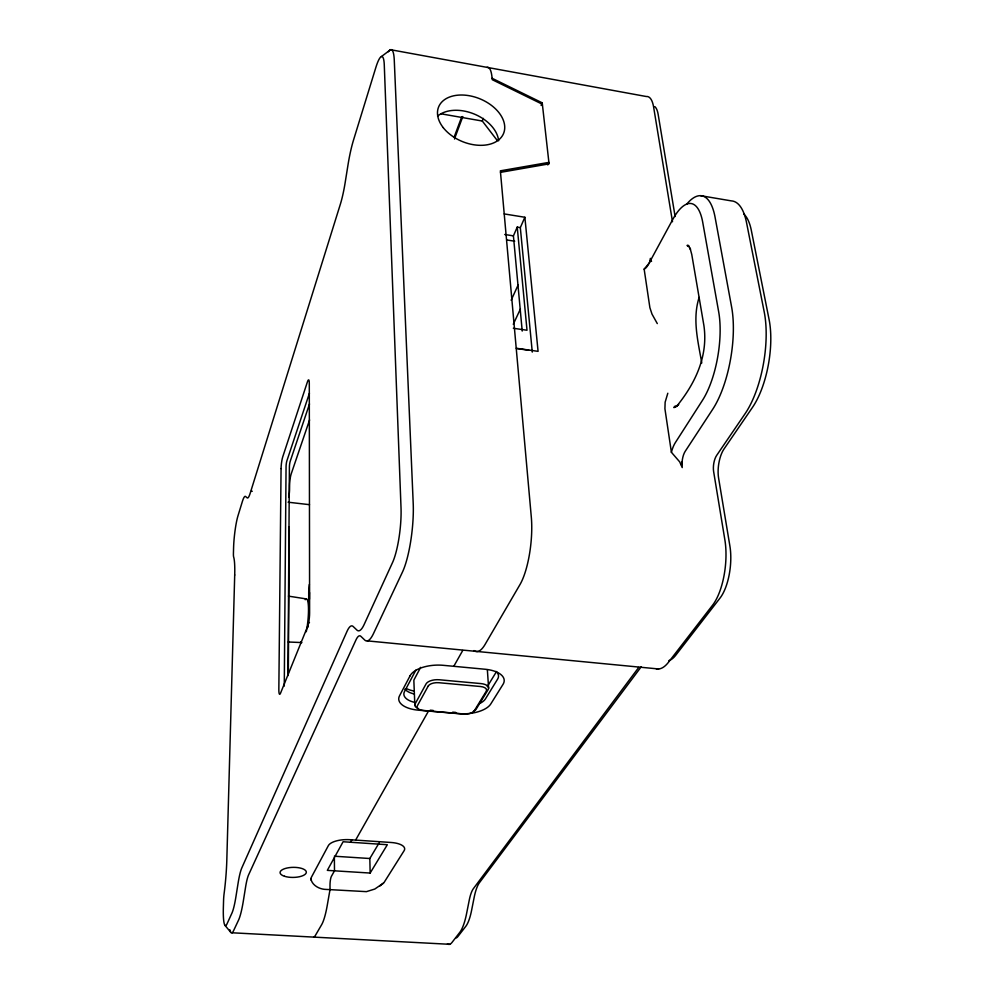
<?xml version="1.0" encoding="UTF-8"?>
<svg xmlns="http://www.w3.org/2000/svg" width="994" height="994" viewBox="0 0 994 994"><rect width="100%" height="100%" fill="white"/><g stroke="black" fill="none" stroke-linecap="round" stroke-linejoin="round"><path stroke-width="1.49" d="M309.445 599.233L309.445 595.903A15.009 2.609 -83.9 0 1 309.532 592.548M287.987 675.597L289.403 467.068A4.249 0.659 -83.2 0 1 290.236 461.204L309.507 403.949M288.322 673.211L289.279 530.398A8.325 1.305 -83.6 0 0 288.832 526.808M284.272 686.084L286.061 466.671A4.249 0.646 -83.2 0 1 286.893 460.794L309.445 393.202M686.717 204.155A69.443 24.788 -79.6 0 1 715.108 217.4L731.609 306.972A71.63 26.95 -80.6 0 1 712.698 409.292L685.189 451.351A11.791 4.461 -82.2 0 0 682.095 461.924L682.219 467.578L679.722 461.899L671.397 452.282L664.924 408.782L665.135 402.21L667.806 393.239M681.437 464.943L682.095 461.924M699.13 297.405C692.284 318.875 697.875 340.78 701.776 362.984M309.581 419.953L291.205 473.889A8.238 1.28 -83.3 0 0 289.577 485.234L289.552 489.272A8.188 1.267 -83.4 0 1 288.72 497.41M454.221 136.961L461.75 116.72M462.831 116.534L455.426 136.402A19.992 4.349 -80.7 0 0 454.531 139.023M497.273 140.514L482.326 121.044L483.345 118.398M541.121 105.463L542.215 102.829L492.105 78.29M522.223 331.077L513.413 235.864L517.24 227.104L520.322 227.601L524.869 217.264L504.219 213.921M547.769 164.929L548.899 162.382L500.367 170.831L531.318 517.178A48.234 13.879 -83.6 0 1 519.961 584.609L485.147 644.323A56.906 15.419 -84.1 0 1 474.076 650.573M511.14 300.275L518.185 284.856M513.277 324.292L520.421 308.972M420.648 667.347L414.2 679.461A10.487 5.007 -2.6 0 0 413.864 680.766L414.833 705.094M350.509 842.241L351.864 839.831M355.616 840.092L428.513 711.045M453.786 666.303L462.744 650.461M370.153 873.055L387.337 844.714L343.104 841.744L327.324 870.371L370.153 873.055L369.83 858.518L379.149 842.862M487.333 686.543L496.478 671.621M638.732 667.421L473.417 888.611A26.204 7.169 -87.2 0 0 469.23 900.253L466.621 913.411A41.897 11.071 -86.9 0 1 459.8 932.347L451.997 942.449A33.237 8.648 -87 0 1 447.437 943.865M641.18 666.85L479.506 882.61A33.162 9.182 -87.2 0 0 474.175 897.321L471.578 910.429A35.163 9.418 -86.9 0 1 465.813 926.309L457.961 936.447A26.565 7.008 -87 0 1 456.084 937.951M657.295 323.597L651.989 314.079L649.89 307.693L644.149 269.113L649.542 262.739L650.387 258.378L651.517 261.41M379.658 886.126L383.473 883.094A17.171 6.523 -1.9 0 0 384.318 882.1L404.123 850.665A17.842 7.045 -2.1 0 0 391.139 842.49L349.876 839.706A17.967 7.12 -1.5 0 0 328.343 845.645L311.209 877.615A17.296 6.585 -1.4 0 0 310.873 878.646C311.805 884.921 318.689 888.81 324.578 889.344L366.426 891.643L374.788 889.046L383.473 883.094M381.423 56.559L390.555 49.7L646.311 96.517A40.158 12.549 -78.8 0 1 653.654 107.29L672.503 221.749M676.392 406.447L673.857 407.59L678.691 404.508L676.752 406.198C695.949 382.528 708.2 355.417 703.914 325.597L691.762 254.476L690.035 248.115L690.495 249.258L688.01 245.22L688.879 246.276M500.504 172.36L549.061 163.873L542.215 102.829M674.454 406.372L676.678 406.422M288.31 642L301.89 642.571A21.943 3.752 -84.1 0 1 300.996 641.751M232.099 932.782L449.673 944.3M334.357 856.219L369.83 858.518M430.216 710.188L433.21 710.449M452.692 712.151L455.699 712.412M367.42 640.894L658.649 668.974M288.098 502.206L309.532 504.679M516.221 348.248L538.077 351.354L524.869 217.264M516.656 348.534L528.907 350.273M513.339 328.256L527.006 330.244L517.24 227.104M288.434 596.127L306.276 598.91M507.052 240.001L514.706 241.207M504.741 234.485L513.413 235.864M700.646 195.681L731.36 200.887A69.133 25.856 -79.4 0 1 746.544 222.644L764.224 311.967A71.282 28.105 -80.5 0 1 745.078 413.728L716.637 455.438A11.729 4.647 -82.1 0 0 713.63 471.578L724.874 539.866A46.867 18.613 -83.7 0 1 712.561 605.222L668.515 662.215A55.391 20.737 -84.4 0 1 656.251 668.825M441.224 113.85L482.326 121.044M688.357 245.841L687.028 245.431L689.016 246.487M542.376 104.246L492.229 79.682L492.067 77.93A41.127 9.269 -80.2 0 0 486.961 67.344M224.88 925.265L230.832 932.397M311.01 880.001L310.873 878.646M675.125 216.555L658.165 114.472A32.094 10.164 -78.8 0 0 654.81 106.619M520.322 227.601L532.275 352.087M487.371 669.857L488.613 688.233M334.369 857.685L334.493 870.819L331.387 876.373A7.033 1.367 -85.9 0 0 329.996 885.443L330.033 889.667A26.751 5.256 -86.1 0 0 329.61 891.929L327.25 905.385A42.742 8.114 -85.8 0 1 321.596 924.78L315.533 935.18A33.908 6.337 -85.9 0 1 313.769 937.106M308.712 602.339L308.712 592.772A11.232 1.951 -83.9 0 1 309.358 584.373M308.003 627.214L308.003 624.605A3.019 2.56 21.4 0 1 309.469 622.505M413.852 691.004A24.129 11.518 -2.6 0 1 406.397 688.581M473.343 711.443A10.524 4.871 -3.3 0 0 476.163 709.157L488.166 689.563A10.735 5.069 -3.5 0 0 480.922 683.586L439.336 679.772A10.797 5.132 -2.8 0 0 426.066 683.909L415.181 703.802A10.586 4.92 -2.6 0 0 417.977 708.449M479.853 703.417A20.961 9.816 -3.3 0 0 485.47 698.844L497.596 679.15A21.383 10.201 -3.5 0 0 495.994 671.435M668.838 660.637A46.469 17.619 -84.4 0 0 675.808 655.158L720.054 598.028A37.437 15.059 -83.7 0 0 729.894 546.004L718.575 477.952A21.098 8.461 -82.1 0 1 723.98 449.039L752.545 407.291A61.69 24.626 -80.4 0 0 769.095 319.559L751.34 230.459A59.826 22.651 -79.4 0 0 743.686 213.934M671.397 452.282A21.247 7.927 -82.2 0 1 675.324 442.653L702.447 400.371A62.15 23.073 -80.7 0 0 718.687 311.892L702.746 222.42A60.249 21.209 -79.7 0 0 672.652 219.662L648.411 264.379A19.706 6.548 -79.9 0 1 644.149 269.113M437.584 116.161A34.74 23.073 22.1 0 1 473.927 113.912A34.74 23.073 22.1 0 1 498.615 140.8M388.368 51.775A41.711 7.206 -81 0 1 394.27 60.174L413.206 503.324A49.066 10.847 -83.5 0 1 402.471 572.047L373.558 633.427A57.838 12.027 -83.9 0 1 364.723 640.024L360.872 636.334A34.256 6.958 -84.5 0 0 355.864 640.161L248.612 874.832A27.087 4.075 -85.4 0 0 245.605 886.921L243.406 900.552A43.264 6.275 -85.3 0 1 238.498 920.233L233.515 930.819A34.305 4.895 -85.3 0 1 229.825 929.713M251.072 491.458A37.076 4.958 -83.5 0 1 252.24 491.309M414.187 693.986A21.023 9.99 -2.6 0 1 404.893 689.153M414.523 702.336A21.085 9.928 -2.6 0 1 404.496 691.6L415.132 671.509A21.508 10.338 -2.8 0 1 416.399 669.757M305.22 599.717A21.943 3.752 -84.1 0 1 308.463 607.396A21.943 3.752 -84.1 0 1 306.276 631.749M281.066 468.584L278.842 689.389A9.331 1.503 -84.4 0 0 280.494 693.29L307.618 626.419A9.915 1.715 -84.1 0 0 309.606 612.888L309.296 383.311A9.045 1.429 -82.8 0 0 307.469 381.733L282.743 456.855A8.511 1.267 -83.2 0 0 281.066 468.584M234.708 574.992L226.831 859.611A47.6 6.374 -85.1 0 1 224.122 893.457A10.188 1.404 -85.2 0 0 223.563 900.502L223.352 907.92A27.472 3.827 -85.3 0 0 226.98 923.948L231.863 913.275A36.368 5.144 -85.2 0 0 235.926 896.737L238.1 883.144A34.343 5.032 -85.4 0 1 241.853 867.812L346.956 631.513A43.45 8.611 -84.5 0 1 353.181 626.518L356.945 630.097A48.631 9.865 -83.9 0 0 364.202 624.381L392.518 562.579A39.3 8.474 -83.5 0 0 401.017 507.735L384.28 64.995A33.411 5.629 -81 0 0 375.844 67.505L353.491 140.166A41.574 6.834 -81.5 0 0 347.962 165.128L345.216 182.287A35.933 5.666 -81.7 0 1 340.333 204.292L250.227 493.111A28.491 3.752 -83.3 0 1 247.171 497.845L245.605 496.503A31.174 4.063 -83.5 0 0 242.337 501.61L238.013 515.687A23.409 3.007 -83.6 0 0 233.59 547.557L233.428 553.273A8.735 1.118 -83.6 0 0 233.64 556.951A42.009 5.318 -83.8 0 1 234.708 574.992M410.087 675.783L399.526 695.837A26.403 12.375 -2.6 0 0 418.449 710.176L458.557 713.655A26.254 12.226 -3.3 0 0 490.787 703.951L503.039 684.332A26.776 12.723 -3.5 0 0 485.084 669.248L443.299 665.321A26.937 12.872 -2.8 0 0 410.087 675.783M428.24 686.009L417.306 705.877A8.474 3.939 -2.6 0 0 423.332 710.461L463.875 713.99A8.424 3.889 -3.3 0 0 474.262 710.859L486.24 691.277A8.598 4.051 -3.5 0 0 480.437 686.506L438.851 682.716A8.648 4.1 -2.8 0 0 428.24 686.009M443.212 127.617A35.076 23.098 22.2 0 0 501.324 137.259A35.076 23.098 22.2 0 0 468.783 95.635A35.076 23.098 22.2 0 0 443.212 127.617M284.52 876.273A13.121 5.032 -0.9 0 0 306.065 873.217A13.121 5.032 -0.9 0 0 289.055 867.663A13.121 5.032 -0.9 0 0 284.52 876.273"/></g></svg>
